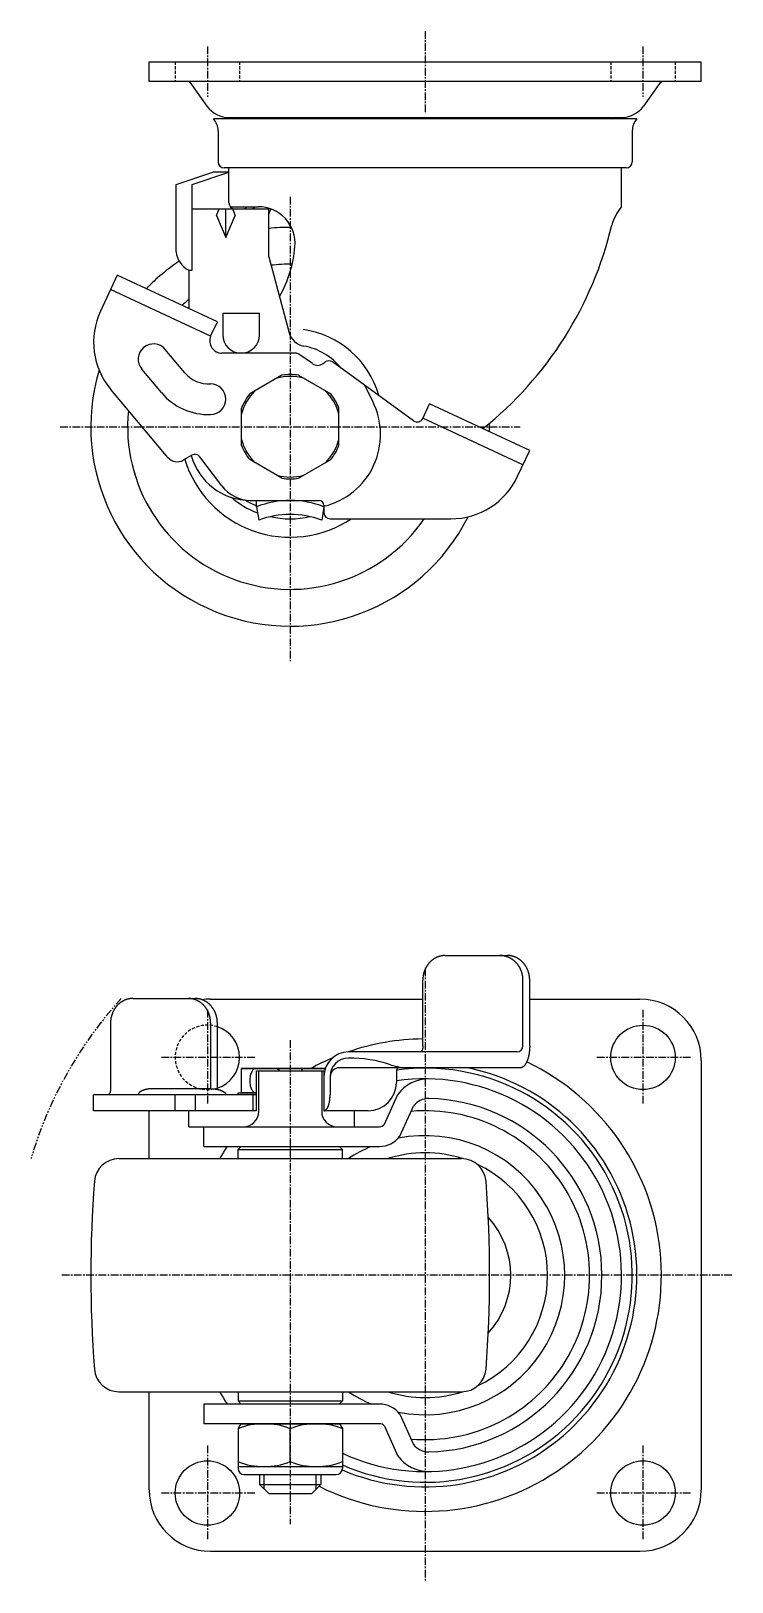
# Model space of a CAD drawing. Extents: x 0 to 287, y 0 to 254.
# Drawn here: x 172.6 to 286.9, y 1 to 253.8 of the extents above; entities that cross this region are included whole.
import ezdxf

# ---------------------------------------------------------------- set-up
doc = ezdxf.new("R2010")
doc.units = 0
for name, pattern in [('CENTER', [2, 1.25, -0.25, 0.25, -0.25]), ('DASHED', [0.75, 0.5, -0.25]), ('PHANTOM', [2.5, 1.25, -0.25, 0.25, -0.25, 0.25, -0.25])]:
    doc.linetypes.add(name, pattern=pattern)
doc.layers.get('0').update_dxf_attribs({"linetype": 'CONTINUOUS'})
doc.layers.add('CENTER', color=1, linetype='CENTER')

msp = doc.modelspace()

# ---------------------------------------------------------------- linework, layer by layer
at = {"color": 7, "linetype": 'CONTINUOUS'}
for p, q in [((191.89, 248.78), (281.89, 248.78)), ((191.89, 245.58), (191.89, 248.78)), ((281.89, 245.58), (281.89, 248.78)), ((281.89, 245.58), (191.89, 245.58)), ((198.51, 245.42), (201.32, 241.54)), ((275.27, 245.42), (272.47, 241.54)), ((271.39, 239.48), (202.39, 239.48)), ((204.75, 239.68), (268.82, 239.68)), ((206.81, 239.68), (206.55, 239.48)), ((266.98, 239.68), (267.24, 239.48)), ((203.14, 237.5), (203.14, 232.48)), ((270.64, 237.5), (270.64, 232.48)), ((196.29, 228.79), (202.29, 230.79)), ((198.89, 228.79), (204.89, 230.79)), ((204.89, 230.79), (202.29, 230.79)), ((269.64, 231.48), (204.14, 231.48)), ((204.89, 226.09), (204.89, 231.44)), ((204.89, 225.79), (204.89, 231.44)), ((268.89, 225.14), (268.89, 231.48)), ((196.29, 217.79), (196.29, 228.79)), ((198.89, 214.79), (198.89, 228.79)), ((205.14, 225.14), (209.68, 225.14)), ((198.89, 224.79), (211.39, 224.79)), ((202.88, 223.74), (203.33, 224.79)), ((202.88, 223.74), (204.39, 220.14)), ((204.39, 220.14), (204.39, 224.79)), ((204.39, 220.14), (205.9, 223.74)), ((205.46, 224.79), (205.9, 223.74)), ((211.39, 216.98), (211.39, 224.79)), ((211.39, 216.98), (214.71, 204.61)), ((186.7, 214.01), (183.97, 208.14)), ((203.02, 206.4), (186.7, 214.01)), ((198.39, 214.79), (198.39, 208.56)), ((198.39, 214.79), (198.89, 214.79)), ((201.92, 204.05), (185.61, 211.65)), ((203.89, 207.78), (209.89, 207.78)), ((203.89, 207.78), (203.89, 204.28)), ((209.89, 204.28), (209.89, 207.78)), ((201.92, 204.05), (203.02, 206.4)), ((197.73, 198.07), (194.52, 201.89)), ((215.75, 201.28), (203.77, 201.28)), ((218.51, 199.57), (216.32, 201.1)), ((220.27, 199.6), (220.6, 199.84)), ((234.99, 190.25), (221.79, 199.85)), ((193.9, 194.85), (190.69, 198.67)), ((213.55, 197.67), (208.3, 194.64)), ((216.24, 197.67), (221.49, 194.64)), ((194.94, 184.29), (185.65, 195.35)), ((227, 196.06), (228.34, 193.39)), ((206.95, 186.25), (206.95, 192.32)), ((222.83, 186.25), (222.83, 192.32)), ((236.49, 190.63), (237.61, 193.03)), ((253.92, 185.43), (237.61, 193.03)), ((252.82, 183.07), (236.51, 190.68)), ((198.88, 184.65), (197.47, 183.84)), ((251.96, 181.21), (253.92, 185.43)), ((203.73, 179.67), (200.17, 184.39)), ((213.55, 180.89), (208.3, 183.92)), ((216.24, 180.89), (221.49, 183.92)), ((208.39, 177.28), (219.59, 177.28)), ((209.39, 176.24), (209.39, 177.28)), ((209.39, 176.24), (209.76, 174.08)), ((220.39, 176.24), (220.02, 174.08)), ((220.39, 176.48), (220.39, 175.28)), ((221.39, 174.28), (241.08, 174.28)), ((240.13, 103.1), (250.3, 103.1)), ((236.51, 88.4), (236.51, 99.1)), ((252.82, 88.4), (252.82, 99.1)), ((252.82, 88.4), (252.82, 99.1)), ((253.92, 88.4), (253.92, 99.1)), ((189.23, 96.1), (199.39, 96.1)), ((201.89, 96), (236.51, 96)), ((253.92, 96), (271.89, 96)), ((185.61, 92.1), (185.61, 81.4)), ((201.92, 92.1), (201.92, 81.4)), ((203.02, 81.29), (203.02, 92.1)), ((251.82, 87.4), (224.39, 87.4)), ((281.89, 86), (281.89, 16)), ((220.61, 84.7), (206.95, 84.7)), ((206.95, 84.7), (220.61, 84.7)), ((206.95, 80.7), (206.95, 84.7)), ((209.39, 77.8), (209.39, 84.3)), ((209.39, 84.3), (220.39, 84.3)), ((209.76, 77.7), (209.76, 84.3)), ((220.02, 84.3), (220.02, 77.7)), ((220.39, 84.3), (220.39, 77.8)), ((252.4, 84.8), (222.9, 84.8)), ((232.21, 84.4), (232.21, 82.4)), ((201.89, 81.4), (192.61, 81.4)), ((221.39, 83.4), (221.39, 80.4)), ((209.39, 80.4), (182.84, 80.4)), ((182.84, 77.8), (182.84, 80.4)), ((196.12, 77.8), (196.12, 80.4)), ((199.38, 80.4), (199.38, 77.8)), ((206.39, 80.7), (209.39, 80.7)), ((206.39, 80.4), (206.39, 80.7)), ((209.39, 80.7), (206.95, 80.7)), ((208.79, 80.4), (208.79, 77.8)), ((230.24, 75.59), (232.41, 80.47)), ((232.78, 73.65), (234.99, 78.57)), ((209.25, 77.8), (182.84, 77.8)), ((191.89, 70), (191.89, 77.8)), ((198.39, 75.2), (198.39, 77.8)), ((209.39, 77.8), (198.39, 77.8)), ((225.39, 77.8), (220.39, 77.8)), ((227.61, 77.8), (220.39, 77.8)), ((225.39, 75.2), (225.39, 77.8)), ((198.39, 75.2), (229.44, 75.2)), ((200.79, 72), (200.79, 75.2)), ((200.79, 72), (229.44, 72)), ((206.89, 72), (206.39, 71.5)), ((206.39, 71.5), (223.39, 71.5)), ((206.39, 70), (206.39, 71.5)), ((222.89, 72), (223.39, 71.5)), ((223.39, 70), (223.39, 71.5)), ((186.97, 70), (242.82, 70)), ((186.97, 32), (242.82, 32)), ((191.89, 16), (191.89, 32)), ((206.39, 32), (206.39, 30.5)), ((206.39, 30.5), (223.39, 30.5)), ((206.89, 30), (206.39, 30.5)), ((222.89, 30), (223.39, 30.5)), ((223.39, 32), (223.39, 30.5)), ((229.44, 30), (200.79, 30)), ((200.79, 30), (200.79, 26.8)), ((232.78, 28.35), (234.99, 23.43)), ((229.44, 26.8), (200.79, 26.8)), ((206.86, 26.8), (206.39, 25.99)), ((206.39, 25.99), (206.39, 19.5)), ((206.86, 26.8), (222.92, 26.8)), ((214.89, 20.61), (214.89, 25.99)), ((222.92, 26.8), (223.39, 25.99)), ((223.39, 25.99), (223.39, 19.5)), ((230.24, 26.41), (232.41, 21.53)), ((206.39, 19.8), (223.39, 19.8)), ((207.39, 18.5), (222.39, 18.5)), ((209.89, 18.5), (209.89, 16.9)), ((219.89, 18.5), (219.89, 16.9)), ((209.89, 16.9), (219.89, 16.9)), ((209.89, 16.9), (211.39, 15.4)), ((211.39, 15.4), (218.39, 15.4)), ((219.89, 16.9), (218.39, 15.4)), ((201.89, 6), (271.89, 6))]:
    msp.add_line(p, q, dxfattribs=at)
at = {"color": 3, "linetype": 'DASHED'}
for p, q in [((196.14, 248.78), (196.14, 245.58)), ((206.64, 248.78), (206.64, 245.58)), ((267.14, 248.78), (267.14, 245.58)), ((277.64, 248.78), (277.64, 245.58))]:
    msp.add_line(p, q, dxfattribs=at)
at = {"color": 3, "linetype": 'CONTINUOUS'}
for p, q in [((210.64, 16.15), (210.64, 18.5)), ((219.14, 16.15), (219.14, 18.5))]:
    msp.add_line(p, q, dxfattribs=at)
at = {"color": 7, "linetype": 'CONTINUOUS'}
for points in [[(209.3, 84.7, 0.176531), (208.96, 84.58, 0.103862), (208.6, 84.11, 0.064221), (208.39, 83.51, 0.050387), (208.31, 82.7, 0.050387), (208.39, 81.89, 0.064221), (208.6, 81.29, 0.103862), (208.96, 80.82, 0.176531), (209.3, 80.7, 0.176531)], [(212.55, 84.7, -0.176531), (212.88, 84.58, -0.065996), (213.14, 84.3, -0.065996)], [(217.24, 84.7, 0.176531), (216.9, 84.58, 0.065996), (216.65, 84.3, 0.065996)], [(220.49, 84.7, -0.056601), (220.61, 84.69, -0.056601)]]:
    msp.add_lwpolyline(points, format="xyb", dxfattribs=at)
for points in [[(240.13, 103.1, 0), (240.09, 103.1, 0), (240.04, 103.1, 0), (240, 103.1, 0), (239.96, 103.09, 0), (239.91, 103.09, 0), (239.87, 103.09, 0), (239.82, 103.08, 0), (239.78, 103.08, 0), (239.74, 103.08, 0), (239.69, 103.07, 0), (239.65, 103.06, 0), (239.6, 103.06, 0), (239.56, 103.05, 0), (239.51, 103.04, 0), (239.47, 103.03, 0), (239.43, 103.02, 0), (239.38, 103.01, 0), (239.34, 103, 0), (239.3, 102.99, 0), (239.25, 102.98, 0), (239.21, 102.97, 0), (239.17, 102.95, 0), (239.12, 102.94, 0), (239.08, 102.93, 0), (239.04, 102.91, 0), (239, 102.9, 0), (238.96, 102.88, 0), (238.91, 102.87, 0), (238.87, 102.85, 0), (238.83, 102.83, 0), (238.79, 102.81, 0), (238.75, 102.8, 0), (238.71, 102.78, 0), (238.66, 102.76, 0), (238.62, 102.74, 0), (238.58, 102.72, 0), (238.54, 102.69, 0), (238.5, 102.67, 0), (238.47, 102.65, 0), (238.43, 102.63, 0), (238.39, 102.6, 0), (238.35, 102.58, 0), (238.31, 102.56, 0), (238.27, 102.53, 0), (238.23, 102.5, 0), (238.19, 102.48, 0), (238.16, 102.45, 0), (238.12, 102.43, 0), (238.08, 102.4, 0), (238.05, 102.37, 0), (238.01, 102.34, 0), (237.97, 102.31, 0), (237.94, 102.28, 0), (237.9, 102.25, 0), (237.87, 102.22, 0), (237.83, 102.19, 0), (237.8, 102.16, 0), (237.77, 102.13, 0), (237.73, 102.1, 0), (237.7, 102.06, 0), (237.67, 102.03, 0), (237.63, 102, 0), (237.6, 101.96, 0), (237.57, 101.93, 0), (237.54, 101.89, 0), (237.51, 101.86, 0), (237.48, 101.82, 0), (237.45, 101.79, 0), (237.42, 101.75, 0), (237.39, 101.71, 0), (237.36, 101.67, 0), (237.33, 101.64, 0), (237.3, 101.6, 0), (237.28, 101.56, 0), (237.25, 101.52, 0), (237.22, 101.48, 0), (237.2, 101.44, 0), (237.17, 101.4, 0), (237.15, 101.36, 0), (237.12, 101.32, 0), (237.09, 101.28, 0), (237.07, 101.24, 0), (237.05, 101.2, 0), (237.02, 101.16, 0), (237, 101.11, 0), (236.98, 101.07, 0), (236.96, 101.03, 0), (236.94, 100.99, 0), (236.92, 100.94, 0), (236.9, 100.9, 0), (236.88, 100.85, 0), (236.86, 100.81, 0), (236.84, 100.77, 0), (236.82, 100.72, 0), (236.8, 100.68, 0), (236.78, 100.63, 0), (236.77, 100.58, 0), (236.75, 100.54, 0), (236.74, 100.49, 0), (236.72, 100.45, 0), (236.71, 100.4, 0), (236.69, 100.36, 0), (236.68, 100.31, 0), (236.66, 100.26, 0), (236.65, 100.21, 0), (236.64, 100.17, 0), (236.63, 100.12, 0), (236.62, 100.07, 0), (236.61, 100.02, 0), (236.6, 99.98, 0), (236.59, 99.93, 0), (236.58, 99.88, 0), (236.57, 99.83, 0), (236.56, 99.78, 0), (236.56, 99.74, 0), (236.55, 99.69, 0), (236.54, 99.64, 0), (236.54, 99.59, 0), (236.53, 99.54, 0), (236.53, 99.49, 0), (236.52, 99.44, 0), (236.52, 99.39, 0), (236.52, 99.35, 0), (236.51, 99.3, 0), (236.51, 99.25, 0), (236.51, 99.2, 0), (236.51, 99.15, 0), (236.51, 99.1, 0)], [(252.82, 99.1, 0), (252.82, 99.15, 0), (252.82, 99.2, 0), (252.82, 99.25, 0), (252.82, 99.3, 0), (252.81, 99.35, 0), (252.81, 99.39, 0), (252.81, 99.44, 0), (252.8, 99.49, 0), (252.8, 99.54, 0), (252.79, 99.59, 0), (252.79, 99.64, 0), (252.78, 99.69, 0), (252.78, 99.74, 0), (252.77, 99.78, 0), (252.76, 99.83, 0), (252.75, 99.88, 0), (252.74, 99.93, 0), (252.73, 99.98, 0), (252.72, 100.02, 0), (252.71, 100.07, 0), (252.7, 100.12, 0), (252.69, 100.17, 0), (252.67, 100.21, 0), (252.66, 100.26, 0), (252.65, 100.31, 0), (252.63, 100.36, 0), (252.62, 100.4, 0), (252.6, 100.45, 0), (252.59, 100.49, 0), (252.57, 100.54, 0), (252.55, 100.58, 0), (252.54, 100.63, 0), (252.52, 100.68, 0), (252.5, 100.72, 0), (252.48, 100.77, 0), (252.46, 100.81, 0), (252.44, 100.85, 0), (252.42, 100.9, 0), (252.4, 100.94, 0), (252.38, 100.99, 0), (252.36, 101.03, 0), (252.33, 101.07, 0), (252.31, 101.11, 0), (252.29, 101.16, 0), (252.26, 101.2, 0), (252.24, 101.24, 0), (252.21, 101.28, 0), (252.19, 101.32, 0), (252.16, 101.36, 0), (252.14, 101.4, 0), (252.11, 101.44, 0), (252.08, 101.48, 0), (252.05, 101.52, 0), (252.03, 101.56, 0), (252, 101.6, 0), (251.97, 101.64, 0), (251.94, 101.67, 0), (251.91, 101.71, 0), (251.88, 101.75, 0), (251.85, 101.79, 0), (251.82, 101.82, 0), (251.78, 101.86, 0), (251.75, 101.89, 0), (251.72, 101.93, 0), (251.69, 101.96, 0), (251.65, 102, 0), (251.62, 102.03, 0), (251.59, 102.06, 0), (251.55, 102.1, 0), (251.52, 102.13, 0), (251.48, 102.16, 0), (251.45, 102.19, 0), (251.41, 102.22, 0), (251.37, 102.25, 0), (251.34, 102.28, 0), (251.3, 102.31, 0), (251.26, 102.34, 0), (251.23, 102.37, 0), (251.19, 102.4, 0), (251.15, 102.43, 0), (251.11, 102.45, 0), (251.07, 102.48, 0), (251.03, 102.5, 0), (250.99, 102.53, 0), (250.95, 102.56, 0), (250.91, 102.58, 0), (250.87, 102.6, 0), (250.83, 102.63, 0), (250.79, 102.65, 0), (250.75, 102.67, 0), (250.71, 102.69, 0), (250.67, 102.72, 0), (250.63, 102.74, 0), (250.58, 102.76, 0), (250.54, 102.78, 0), (250.5, 102.8, 0), (250.46, 102.81, 0), (250.41, 102.83, 0), (250.37, 102.85, 0), (250.33, 102.87, 0), (250.28, 102.88, 0), (250.24, 102.9, 0), (250.19, 102.91, 0), (250.15, 102.93, 0), (250.11, 102.94, 0), (250.06, 102.95, 0), (250.02, 102.97, 0), (249.97, 102.98, 0), (249.93, 102.99, 0), (249.88, 103, 0), (249.84, 103.01, 0), (249.79, 103.02, 0), (249.75, 103.03, 0), (249.7, 103.04, 0), (249.66, 103.05, 0), (249.61, 103.06, 0), (249.56, 103.06, 0), (249.52, 103.07, 0), (249.47, 103.08, 0), (249.43, 103.08, 0), (249.38, 103.08, 0), (249.33, 103.09, 0), (249.29, 103.09, 0), (249.24, 103.09, 0), (249.2, 103.1, 0), (249.15, 103.1, 0), (249.1, 103.1, 0), (249.06, 103.1, 0)], [(253.92, 99.1, 0), (253.92, 99.15, 0), (253.92, 99.2, 0), (253.92, 99.25, 0), (253.92, 99.3, 0), (253.91, 99.35, 0), (253.91, 99.39, 0), (253.91, 99.44, 0), (253.9, 99.49, 0), (253.9, 99.54, 0), (253.89, 99.59, 0), (253.89, 99.64, 0), (253.88, 99.69, 0), (253.87, 99.74, 0), (253.87, 99.78, 0), (253.86, 99.83, 0), (253.85, 99.88, 0), (253.84, 99.93, 0), (253.83, 99.98, 0), (253.82, 100.02, 0), (253.81, 100.07, 0), (253.8, 100.12, 0), (253.79, 100.17, 0), (253.78, 100.21, 0), (253.76, 100.26, 0), (253.75, 100.31, 0), (253.74, 100.36, 0), (253.72, 100.4, 0), (253.71, 100.45, 0), (253.69, 100.49, 0), (253.68, 100.54, 0), (253.66, 100.58, 0), (253.65, 100.63, 0), (253.63, 100.68, 0), (253.61, 100.72, 0), (253.59, 100.77, 0), (253.57, 100.81, 0), (253.55, 100.85, 0), (253.53, 100.9, 0), (253.51, 100.94, 0), (253.49, 100.99, 0), (253.47, 101.03, 0), (253.45, 101.07, 0), (253.43, 101.11, 0), (253.41, 101.16, 0), (253.38, 101.2, 0), (253.36, 101.24, 0), (253.33, 101.28, 0), (253.31, 101.32, 0), (253.28, 101.36, 0), (253.26, 101.4, 0), (253.23, 101.44, 0), (253.21, 101.48, 0), (253.18, 101.52, 0), (253.15, 101.56, 0), (253.13, 101.6, 0), (253.1, 101.64, 0), (253.07, 101.67, 0), (253.04, 101.71, 0), (253.01, 101.75, 0), (252.98, 101.79, 0), (252.95, 101.82, 0), (252.92, 101.86, 0), (252.89, 101.89, 0), (252.86, 101.93, 0), (252.83, 101.96, 0), (252.8, 102, 0), (252.76, 102.03, 0), (252.73, 102.06, 0), (252.7, 102.1, 0), (252.66, 102.13, 0), (252.63, 102.16, 0), (252.6, 102.19, 0), (252.56, 102.22, 0), (252.53, 102.25, 0), (252.49, 102.28, 0), (252.46, 102.31, 0), (252.42, 102.34, 0), (252.38, 102.37, 0), (252.35, 102.4, 0), (252.31, 102.43, 0), (252.27, 102.45, 0), (252.24, 102.48, 0), (252.2, 102.5, 0), (252.16, 102.53, 0), (252.12, 102.56, 0), (252.08, 102.58, 0), (252.04, 102.6, 0), (252, 102.63, 0), (251.97, 102.65, 0), (251.93, 102.67, 0), (251.89, 102.69, 0), (251.85, 102.72, 0), (251.81, 102.74, 0), (251.76, 102.76, 0), (251.72, 102.78, 0), (251.68, 102.8, 0), (251.64, 102.81, 0), (251.6, 102.83, 0), (251.56, 102.85, 0), (251.52, 102.87, 0), (251.47, 102.88, 0), (251.43, 102.9, 0), (251.39, 102.91, 0), (251.35, 102.93, 0), (251.31, 102.94, 0), (251.26, 102.95, 0), (251.22, 102.97, 0), (251.18, 102.98, 0), (251.13, 102.99, 0), (251.09, 103, 0), (251.05, 103.01, 0), (251, 103.02, 0), (250.96, 103.03, 0), (250.92, 103.04, 0), (250.87, 103.05, 0), (250.83, 103.06, 0), (250.78, 103.06, 0), (250.74, 103.07, 0), (250.7, 103.08, 0), (250.65, 103.08, 0), (250.61, 103.08, 0), (250.56, 103.09, 0), (250.52, 103.09, 0), (250.47, 103.09, 0), (250.43, 103.1, 0), (250.38, 103.1, 0), (250.34, 103.1, 0), (250.3, 103.1, 0)], [(189.23, 96.1, 0), (189.19, 96.1, 0), (189.14, 96.1, 0), (189.1, 96.1, 0), (189.05, 96.1, 0), (189.01, 96.09, 0), (188.96, 96.09, 0), (188.92, 96.09, 0), (188.87, 96.08, 0), (188.83, 96.08, 0), (188.79, 96.07, 0), (188.74, 96.06, 0), (188.7, 96.06, 0), (188.65, 96.05, 0), (188.61, 96.04, 0), (188.57, 96.03, 0), (188.52, 96.02, 0), (188.48, 96.01, 0), (188.44, 96, 0), (188.39, 95.99, 0), (188.35, 95.98, 0), (188.31, 95.97, 0), (188.26, 95.96, 0), (188.22, 95.94, 0), (188.18, 95.93, 0), (188.14, 95.91, 0), (188.09, 95.9, 0), (188.05, 95.88, 0), (188.01, 95.87, 0), (187.97, 95.85, 0), (187.93, 95.83, 0), (187.88, 95.81, 0), (187.84, 95.8, 0), (187.8, 95.78, 0), (187.76, 95.76, 0), (187.72, 95.74, 0), (187.68, 95.72, 0), (187.64, 95.69, 0), (187.6, 95.67, 0), (187.56, 95.65, 0), (187.52, 95.63, 0), (187.48, 95.6, 0), (187.44, 95.58, 0), (187.41, 95.56, 0), (187.37, 95.53, 0), (187.33, 95.51, 0), (187.29, 95.48, 0), (187.25, 95.45, 0), (187.22, 95.43, 0), (187.18, 95.4, 0), (187.14, 95.37, 0), (187.11, 95.34, 0), (187.07, 95.31, 0), (187.04, 95.28, 0), (187, 95.25, 0), (186.97, 95.22, 0), (186.93, 95.19, 0), (186.9, 95.16, 0), (186.86, 95.13, 0), (186.83, 95.1, 0), (186.8, 95.06, 0), (186.76, 95.03, 0), (186.73, 95, 0), (186.7, 94.96, 0), (186.67, 94.93, 0), (186.64, 94.89, 0), (186.6, 94.86, 0), (186.57, 94.82, 0), (186.54, 94.79, 0), (186.51, 94.75, 0), (186.49, 94.71, 0), (186.46, 94.68, 0), (186.43, 94.64, 0), (186.4, 94.6, 0), (186.37, 94.56, 0), (186.35, 94.52, 0), (186.32, 94.48, 0), (186.29, 94.44, 0), (186.27, 94.4, 0), (186.24, 94.36, 0), (186.22, 94.32, 0), (186.19, 94.28, 0), (186.17, 94.24, 0), (186.14, 94.2, 0), (186.12, 94.16, 0), (186.1, 94.11, 0), (186.08, 94.07, 0), (186.06, 94.03, 0), (186.03, 93.99, 0), (186.01, 93.94, 0), (185.99, 93.9, 0), (185.97, 93.85, 0), (185.95, 93.81, 0), (185.94, 93.77, 0), (185.92, 93.72, 0), (185.9, 93.68, 0), (185.88, 93.63, 0), (185.87, 93.59, 0), (185.85, 93.54, 0), (185.83, 93.49, 0), (185.82, 93.45, 0), (185.8, 93.4, 0), (185.79, 93.35, 0), (185.78, 93.31, 0), (185.76, 93.26, 0), (185.75, 93.21, 0), (185.74, 93.17, 0), (185.72, 93.12, 0), (185.71, 93.07, 0), (185.7, 93.02, 0), (185.69, 92.98, 0), (185.68, 92.93, 0), (185.68, 92.88, 0), (185.67, 92.83, 0), (185.66, 92.78, 0), (185.65, 92.74, 0), (185.65, 92.69, 0), (185.64, 92.64, 0), (185.63, 92.59, 0), (185.63, 92.54, 0), (185.62, 92.49, 0), (185.62, 92.44, 0), (185.62, 92.39, 0), (185.61, 92.35, 0), (185.61, 92.3, 0), (185.61, 92.25, 0), (185.61, 92.2, 0), (185.61, 92.15, 0), (185.6, 92.1, 0)], [(201.92, 92.1, 0), (201.92, 92.15, 0), (201.92, 92.2, 0), (201.92, 92.25, 0), (201.91, 92.3, 0), (201.91, 92.35, 0), (201.91, 92.39, 0), (201.91, 92.44, 0), (201.9, 92.49, 0), (201.9, 92.54, 0), (201.89, 92.59, 0), (201.89, 92.64, 0), (201.88, 92.69, 0), (201.87, 92.74, 0), (201.87, 92.78, 0), (201.86, 92.83, 0), (201.85, 92.88, 0), (201.84, 92.93, 0), (201.83, 92.98, 0), (201.82, 93.02, 0), (201.81, 93.07, 0), (201.8, 93.12, 0), (201.79, 93.17, 0), (201.77, 93.21, 0), (201.76, 93.26, 0), (201.75, 93.31, 0), (201.74, 93.35, 0), (201.72, 93.4, 0), (201.71, 93.45, 0), (201.69, 93.49, 0), (201.68, 93.54, 0), (201.66, 93.59, 0), (201.64, 93.63, 0), (201.63, 93.68, 0), (201.61, 93.72, 0), (201.59, 93.77, 0), (201.57, 93.81, 0), (201.55, 93.85, 0), (201.53, 93.9, 0), (201.51, 93.94, 0), (201.49, 93.99, 0), (201.47, 94.03, 0), (201.45, 94.07, 0), (201.43, 94.11, 0), (201.4, 94.16, 0), (201.38, 94.2, 0), (201.36, 94.24, 0), (201.33, 94.28, 0), (201.31, 94.32, 0), (201.28, 94.36, 0), (201.26, 94.4, 0), (201.23, 94.44, 0), (201.21, 94.48, 0), (201.18, 94.52, 0), (201.15, 94.56, 0), (201.12, 94.6, 0), (201.1, 94.64, 0), (201.07, 94.68, 0), (201.04, 94.71, 0), (201.01, 94.75, 0), (200.98, 94.79, 0), (200.95, 94.82, 0), (200.92, 94.86, 0), (200.89, 94.89, 0), (200.86, 94.93, 0), (200.82, 94.96, 0), (200.79, 95, 0), (200.76, 95.03, 0), (200.73, 95.06, 0), (200.69, 95.1, 0), (200.66, 95.13, 0), (200.63, 95.16, 0), (200.59, 95.19, 0), (200.56, 95.22, 0), (200.52, 95.25, 0), (200.49, 95.28, 0), (200.45, 95.31, 0), (200.42, 95.34, 0), (200.38, 95.37, 0), (200.34, 95.4, 0), (200.31, 95.43, 0), (200.27, 95.45, 0), (200.23, 95.48, 0), (200.19, 95.51, 0), (200.16, 95.53, 0), (200.12, 95.56, 0), (200.08, 95.58, 0), (200.04, 95.6, 0), (200, 95.63, 0), (199.96, 95.65, 0), (199.92, 95.67, 0), (199.88, 95.69, 0), (199.84, 95.72, 0), (199.8, 95.74, 0), (199.76, 95.76, 0), (199.72, 95.78, 0), (199.68, 95.8, 0), (199.64, 95.81, 0), (199.6, 95.83, 0), (199.56, 95.85, 0), (199.51, 95.87, 0), (199.47, 95.88, 0), (199.43, 95.9, 0), (199.39, 95.91, 0), (199.35, 95.93, 0), (199.3, 95.94, 0), (199.26, 95.96, 0), (199.22, 95.97, 0), (199.18, 95.98, 0), (199.13, 95.99, 0), (199.09, 96, 0), (199.04, 96.01, 0), (199, 96.02, 0), (198.96, 96.03, 0), (198.91, 96.04, 0), (198.87, 96.05, 0), (198.83, 96.06, 0), (198.78, 96.06, 0), (198.74, 96.07, 0), (198.69, 96.08, 0), (198.65, 96.08, 0), (198.6, 96.09, 0), (198.56, 96.09, 0), (198.52, 96.09, 0), (198.47, 96.1, 0), (198.43, 96.1, 0), (198.38, 96.1, 0), (198.34, 96.1, 0), (198.29, 96.1, 0)], [(203.02, 92.1, 0), (203.02, 92.15, 0), (203.02, 92.2, 0), (203.01, 92.25, 0), (203.01, 92.3, 0), (203.01, 92.35, 0), (203.01, 92.39, 0), (203, 92.44, 0), (203, 92.49, 0), (203, 92.54, 0), (202.99, 92.59, 0), (202.99, 92.64, 0), (202.98, 92.69, 0), (202.97, 92.74, 0), (202.96, 92.78, 0), (202.96, 92.83, 0), (202.95, 92.88, 0), (202.94, 92.93, 0), (202.93, 92.98, 0), (202.92, 93.02, 0), (202.91, 93.07, 0), (202.9, 93.12, 0), (202.89, 93.17, 0), (202.87, 93.21, 0), (202.86, 93.26, 0), (202.85, 93.31, 0), (202.84, 93.35, 0), (202.82, 93.4, 0), (202.81, 93.45, 0), (202.79, 93.49, 0), (202.78, 93.54, 0), (202.76, 93.59, 0), (202.74, 93.63, 0), (202.72, 93.68, 0), (202.71, 93.72, 0), (202.69, 93.77, 0), (202.67, 93.81, 0), (202.65, 93.85, 0), (202.63, 93.9, 0), (202.61, 93.94, 0), (202.59, 93.99, 0), (202.57, 94.03, 0), (202.55, 94.07, 0), (202.53, 94.11, 0), (202.5, 94.16, 0), (202.48, 94.2, 0), (202.46, 94.24, 0), (202.43, 94.28, 0), (202.41, 94.32, 0), (202.38, 94.36, 0), (202.36, 94.4, 0), (202.33, 94.44, 0), (202.3, 94.48, 0), (202.28, 94.52, 0), (202.25, 94.56, 0), (202.22, 94.6, 0), (202.19, 94.64, 0), (202.17, 94.68, 0), (202.14, 94.71, 0), (202.11, 94.75, 0), (202.08, 94.79, 0), (202.05, 94.82, 0), (202.02, 94.86, 0), (201.99, 94.89, 0), (201.96, 94.93, 0), (201.92, 94.96, 0), (201.89, 95, 0), (201.86, 95.03, 0), (201.83, 95.06, 0), (201.79, 95.1, 0), (201.76, 95.13, 0), (201.73, 95.16, 0), (201.69, 95.19, 0), (201.66, 95.22, 0), (201.62, 95.25, 0), (201.59, 95.28, 0), (201.55, 95.31, 0), (201.52, 95.34, 0), (201.48, 95.37, 0), (201.44, 95.4, 0), (201.41, 95.43, 0), (201.37, 95.45, 0), (201.33, 95.48, 0), (201.29, 95.51, 0), (201.26, 95.53, 0), (201.22, 95.56, 0), (201.18, 95.58, 0), (201.14, 95.6, 0), (201.1, 95.63, 0), (201.06, 95.65, 0), (201.02, 95.67, 0), (200.98, 95.69, 0), (200.94, 95.72, 0), (200.9, 95.74, 0), (200.86, 95.76, 0), (200.82, 95.78, 0), (200.78, 95.8, 0), (200.74, 95.81, 0), (200.7, 95.83, 0), (200.66, 95.85, 0), (200.61, 95.87, 0), (200.57, 95.88, 0), (200.53, 95.9, 0), (200.49, 95.91, 0), (200.44, 95.93, 0), (200.4, 95.94, 0), (200.36, 95.96, 0), (200.32, 95.97, 0), (200.27, 95.98, 0), (200.23, 95.99, 0), (200.19, 96, 0), (200.14, 96.01, 0), (200.1, 96.02, 0), (200.06, 96.03, 0), (200.01, 96.04, 0), (199.97, 96.05, 0), (199.92, 96.06, 0), (199.88, 96.06, 0), (199.84, 96.07, 0), (199.79, 96.08, 0), (199.75, 96.08, 0), (199.7, 96.09, 0), (199.66, 96.09, 0), (199.62, 96.09, 0), (199.57, 96.1, 0), (199.53, 96.1, 0), (199.48, 96.1, 0), (199.44, 96.1, 0), (199.39, 96.1, 0)], [(236.51, 88.4, 0), (236.51, 88.39, 0), (236.51, 88.38, 0), (236.51, 88.36, 0), (236.51, 88.35, 0), (236.51, 88.34, 0), (236.51, 88.33, 0), (236.51, 88.31, 0), (236.51, 88.3, 0), (236.51, 88.29, 0), (236.51, 88.28, 0), (236.5, 88.27, 0), (236.5, 88.25, 0), (236.5, 88.24, 0), (236.5, 88.23, 0), (236.5, 88.22, 0), (236.5, 88.2, 0), (236.5, 88.19, 0), (236.5, 88.18, 0), (236.5, 88.17, 0), (236.5, 88.16, 0), (236.49, 88.15, 0), (236.49, 88.13, 0), (236.49, 88.12, 0), (236.49, 88.11, 0), (236.49, 88.1, 0), (236.49, 88.09, 0), (236.49, 88.07, 0), (236.48, 88.06, 0), (236.48, 88.05, 0), (236.48, 88.04, 0), (236.48, 88.03, 0), (236.48, 88.02, 0), (236.47, 88.01, 0), (236.47, 87.99, 0), (236.47, 87.98, 0), (236.47, 87.97, 0), (236.47, 87.96, 0), (236.46, 87.95, 0), (236.46, 87.94, 0), (236.46, 87.93, 0), (236.46, 87.92, 0), (236.45, 87.91, 0), (236.45, 87.9, 0), (236.45, 87.89, 0), (236.45, 87.88, 0), (236.44, 87.86, 0), (236.44, 87.85, 0), (236.44, 87.84, 0), (236.43, 87.83, 0), (236.43, 87.82, 0), (236.43, 87.81, 0), (236.43, 87.8, 0), (236.42, 87.79, 0), (236.42, 87.78, 0), (236.42, 87.78, 0), (236.41, 87.77, 0), (236.41, 87.76, 0), (236.41, 87.75, 0), (236.4, 87.74, 0), (236.4, 87.73, 0), (236.4, 87.72, 0), (236.39, 87.71, 0), (236.39, 87.7, 0), (236.38, 87.69, 0), (236.38, 87.68, 0), (236.38, 87.68, 0), (236.37, 87.67, 0), (236.37, 87.66, 0), (236.37, 87.65, 0), (236.36, 87.64, 0), (236.36, 87.63, 0), (236.35, 87.63, 0), (236.35, 87.62, 0), (236.35, 87.61, 0), (236.34, 87.6, 0), (236.34, 87.6, 0), (236.33, 87.59, 0), (236.33, 87.58, 0), (236.32, 87.58, 0), (236.32, 87.57, 0), (236.32, 87.56, 0), (236.31, 87.56, 0), (236.31, 87.55, 0), (236.3, 87.54, 0), (236.3, 87.54, 0), (236.29, 87.53, 0), (236.29, 87.52, 0), (236.28, 87.52, 0), (236.28, 87.51, 0), (236.28, 87.51, 0), (236.27, 87.5, 0), (236.27, 87.5, 0), (236.26, 87.49, 0), (236.26, 87.49, 0), (236.25, 87.48, 0), (236.25, 87.48, 0), (236.24, 87.47, 0), (236.24, 87.47, 0), (236.23, 87.46, 0), (236.23, 87.46, 0), (236.22, 87.45, 0), (236.22, 87.45, 0), (236.21, 87.45, 0), (236.21, 87.44, 0), (236.2, 87.44, 0), (236.2, 87.44, 0), (236.19, 87.43, 0), (236.19, 87.43, 0), (236.18, 87.43, 0), (236.18, 87.42, 0), (236.17, 87.42, 0), (236.17, 87.42, 0), (236.16, 87.42, 0), (236.16, 87.41, 0), (236.15, 87.41, 0), (236.15, 87.41, 0), (236.14, 87.41, 0), (236.14, 87.41, 0), (236.13, 87.41, 0), (236.13, 87.4, 0), (236.12, 87.4, 0), (236.12, 87.4, 0), (236.11, 87.4, 0), (236.11, 87.4, 0), (236.1, 87.4, 0), (236.1, 87.4, 0), (236.09, 87.4, 0), (236.09, 87.4, 0)], [(253.92, 88.4, 0), (253.92, 88.36, 0), (253.92, 88.31, 0), (253.92, 88.27, 0), (253.92, 88.22, 0), (253.92, 88.18, 0), (253.92, 88.14, 0), (253.92, 88.09, 0), (253.91, 88.05, 0), (253.91, 88, 0), (253.91, 87.96, 0), (253.91, 87.92, 0), (253.91, 87.87, 0), (253.9, 87.83, 0), (253.9, 87.78, 0), (253.9, 87.74, 0), (253.89, 87.7, 0), (253.89, 87.65, 0), (253.88, 87.61, 0), (253.88, 87.57, 0), (253.88, 87.53, 0), (253.87, 87.48, 0), (253.87, 87.44, 0), (253.86, 87.4, 0), (253.86, 87.36, 0), (253.85, 87.31, 0), (253.84, 87.27, 0), (253.84, 87.23, 0), (253.83, 87.19, 0), (253.83, 87.15, 0), (253.82, 87.1, 0), (253.81, 87.06, 0), (253.81, 87.02, 0), (253.8, 86.98, 0), (253.79, 86.94, 0), (253.78, 86.9, 0), (253.77, 86.86, 0), (253.77, 86.82, 0), (253.76, 86.78, 0), (253.75, 86.74, 0), (253.74, 86.7, 0), (253.73, 86.66, 0), (253.72, 86.63, 0), (253.71, 86.59, 0), (253.71, 86.55, 0), (253.69, 86.51, 0), (253.69, 86.47, 0), (253.68, 86.44, 0), (253.66, 86.4, 0), (253.65, 86.36, 0), (253.64, 86.33, 0), (253.63, 86.29, 0), (253.62, 86.26, 0), (253.61, 86.22, 0), (253.6, 86.19, 0), (253.59, 86.15, 0), (253.58, 86.12, 0), (253.56, 86.08, 0), (253.55, 86.05, 0), (253.54, 86.02, 0), (253.53, 85.98, 0), (253.51, 85.95, 0), (253.5, 85.92, 0), (253.49, 85.89, 0), (253.48, 85.85, 0), (253.46, 85.82, 0), (253.45, 85.79, 0), (253.43, 85.76, 0), (253.42, 85.73, 0), (253.41, 85.7, 0), (253.39, 85.67, 0), (253.38, 85.65, 0), (253.37, 85.62, 0), (253.35, 85.59, 0), (253.34, 85.56, 0), (253.32, 85.53, 0), (253.31, 85.51, 0), (253.29, 85.48, 0), (253.28, 85.46, 0), (253.26, 85.43, 0), (253.25, 85.41, 0), (253.23, 85.38, 0), (253.21, 85.36, 0), (253.2, 85.34, 0), (253.18, 85.31, 0), (253.17, 85.29, 0), (253.15, 85.27, 0), (253.13, 85.25, 0), (253.12, 85.23, 0), (253.1, 85.2, 0), (253.08, 85.18, 0), (253.07, 85.16, 0), (253.05, 85.15, 0), (253.03, 85.13, 0), (253.02, 85.11, 0), (253, 85.09, 0), (252.98, 85.07, 0), (252.97, 85.06, 0), (252.95, 85.04, 0), (252.93, 85.03, 0), (252.91, 85.01, 0), (252.9, 85, 0), (252.88, 84.98, 0), (252.86, 84.97, 0), (252.84, 84.95, 0), (252.82, 84.94, 0), (252.81, 84.93, 0), (252.79, 84.92, 0), (252.77, 84.91, 0), (252.75, 84.9, 0), (252.73, 84.89, 0), (252.72, 84.88, 0), (252.7, 84.87, 0), (252.68, 84.86, 0), (252.66, 84.85, 0), (252.64, 84.85, 0), (252.62, 84.84, 0), (252.6, 84.83, 0), (252.59, 84.83, 0), (252.57, 84.82, 0), (252.55, 84.82, 0), (252.53, 84.81, 0), (252.51, 84.81, 0), (252.49, 84.81, 0), (252.47, 84.8, 0), (252.46, 84.8, 0), (252.44, 84.8, 0), (252.42, 84.8, 0), (252.4, 84.8, 0)], [(185.6, 81.4, 0), (185.6, 81.39, 0), (185.6, 81.38, 0), (185.6, 81.36, 0), (185.6, 81.35, 0), (185.6, 81.34, 0), (185.6, 81.33, 0), (185.6, 81.31, 0), (185.6, 81.3, 0), (185.6, 81.29, 0), (185.6, 81.28, 0), (185.6, 81.27, 0), (185.6, 81.25, 0), (185.6, 81.24, 0), (185.6, 81.23, 0), (185.6, 81.22, 0), (185.6, 81.2, 0), (185.6, 81.19, 0), (185.59, 81.18, 0), (185.59, 81.17, 0), (185.59, 81.16, 0), (185.59, 81.15, 0), (185.59, 81.13, 0), (185.59, 81.12, 0), (185.59, 81.11, 0), (185.59, 81.1, 0), (185.58, 81.09, 0), (185.58, 81.07, 0), (185.58, 81.06, 0), (185.58, 81.05, 0), (185.58, 81.04, 0), (185.57, 81.03, 0), (185.57, 81.02, 0), (185.57, 81.01, 0), (185.57, 80.99, 0), (185.57, 80.98, 0), (185.56, 80.97, 0), (185.56, 80.96, 0), (185.56, 80.95, 0), (185.56, 80.94, 0), (185.56, 80.93, 0), (185.55, 80.92, 0), (185.55, 80.91, 0), (185.55, 80.9, 0), (185.54, 80.89, 0), (185.54, 80.88, 0), (185.54, 80.86, 0), (185.54, 80.85, 0), (185.53, 80.84, 0), (185.53, 80.83, 0), (185.53, 80.82, 0), (185.53, 80.81, 0), (185.52, 80.8, 0), (185.52, 80.79, 0), (185.52, 80.78, 0), (185.51, 80.78, 0), (185.51, 80.77, 0), (185.51, 80.76, 0), (185.5, 80.75, 0), (185.5, 80.74, 0), (185.5, 80.73, 0), (185.49, 80.72, 0), (185.49, 80.71, 0), (185.49, 80.7, 0), (185.48, 80.69, 0), (185.48, 80.68, 0), (185.47, 80.68, 0), (185.47, 80.67, 0), (185.47, 80.66, 0), (185.46, 80.65, 0), (185.46, 80.64, 0), (185.46, 80.63, 0), (185.45, 80.63, 0), (185.45, 80.62, 0), (185.44, 80.61, 0), (185.44, 80.6, 0), (185.44, 80.6, 0), (185.43, 80.59, 0), (185.43, 80.58, 0), (185.42, 80.58, 0), (185.42, 80.57, 0), (185.41, 80.56, 0), (185.41, 80.56, 0), (185.4, 80.55, 0), (185.4, 80.54, 0), (185.4, 80.54, 0), (185.39, 80.53, 0), (185.39, 80.52, 0), (185.38, 80.52, 0), (185.38, 80.51, 0), (185.37, 80.51, 0), (185.37, 80.5, 0), (185.36, 80.5, 0), (185.36, 80.49, 0), (185.35, 80.49, 0), (185.35, 80.48, 0), (185.34, 80.48, 0), (185.34, 80.47, 0), (185.34, 80.47, 0), (185.33, 80.46, 0), (185.32, 80.46, 0), (185.32, 80.45, 0), (185.31, 80.45, 0), (185.31, 80.45, 0), (185.3, 80.44, 0), (185.3, 80.44, 0), (185.3, 80.44, 0), (185.29, 80.43, 0), (185.28, 80.43, 0), (185.28, 80.43, 0), (185.28, 80.42, 0), (185.27, 80.42, 0), (185.26, 80.42, 0), (185.26, 80.42, 0), (185.25, 80.41, 0), (185.25, 80.41, 0), (185.25, 80.41, 0), (185.24, 80.41, 0), (185.24, 80.41, 0), (185.23, 80.41, 0), (185.22, 80.4, 0), (185.22, 80.4, 0), (185.21, 80.4, 0), (185.21, 80.4, 0), (185.2, 80.4, 0), (185.2, 80.4, 0), (185.19, 80.4, 0), (185.19, 80.4, 0), (185.18, 80.4, 0)], [(192.61, 81.4, 0), (192.58, 81.4, 0), (192.55, 81.4, 0), (192.52, 81.4, 0), (192.49, 81.4, 0), (192.46, 81.4, 0), (192.43, 81.4, 0), (192.39, 81.4, 0), (192.37, 81.4, 0), (192.33, 81.39, 0), (192.3, 81.39, 0), (192.27, 81.39, 0), (192.24, 81.39, 0), (192.21, 81.39, 0), (192.18, 81.39, 0), (192.15, 81.38, 0), (192.12, 81.38, 0), (192.09, 81.38, 0), (192.06, 81.38, 0), (192.03, 81.37, 0), (192, 81.37, 0), (191.97, 81.37, 0), (191.94, 81.36, 0), (191.91, 81.36, 0), (191.88, 81.36, 0), (191.85, 81.35, 0), (191.82, 81.35, 0), (191.8, 81.35, 0), (191.77, 81.34, 0), (191.74, 81.34, 0), (191.71, 81.33, 0), (191.68, 81.33, 0), (191.65, 81.32, 0), (191.62, 81.32, 0), (191.6, 81.31, 0), (191.57, 81.31, 0), (191.54, 81.3, 0), (191.51, 81.3, 0), (191.49, 81.29, 0), (191.46, 81.29, 0), (191.43, 81.28, 0), (191.4, 81.28, 0), (191.38, 81.27, 0), (191.35, 81.26, 0), (191.32, 81.26, 0), (191.3, 81.25, 0), (191.27, 81.24, 0), (191.25, 81.24, 0), (191.22, 81.23, 0), (191.19, 81.22, 0), (191.17, 81.22, 0), (191.15, 81.21, 0), (191.12, 81.2, 0), (191.1, 81.2, 0), (191.07, 81.19, 0), (191.05, 81.18, 0), (191.02, 81.17, 0), (191, 81.17, 0), (190.98, 81.16, 0), (190.95, 81.15, 0), (190.93, 81.14, 0), (190.91, 81.13, 0), (190.89, 81.12, 0), (190.86, 81.12, 0), (190.84, 81.11, 0), (190.82, 81.1, 0), (190.8, 81.09, 0), (190.78, 81.08, 0), (190.76, 81.07, 0), (190.74, 81.06, 0), (190.72, 81.05, 0), (190.7, 81.04, 0), (190.68, 81.03, 0), (190.66, 81.02, 0), (190.64, 81.02, 0), (190.62, 81.01, 0), (190.6, 81, 0), (190.58, 80.99, 0), (190.57, 80.98, 0), (190.55, 80.97, 0), (190.53, 80.96, 0), (190.51, 80.95, 0), (190.5, 80.94, 0), (190.48, 80.92, 0), (190.47, 80.91, 0), (190.45, 80.9, 0), (190.43, 80.89, 0), (190.42, 80.88, 0), (190.4, 80.87, 0), (190.39, 80.86, 0), (190.38, 80.85, 0), (190.36, 80.84, 0), (190.35, 80.83, 0), (190.34, 80.82, 0), (190.32, 80.81, 0), (190.31, 80.79, 0), (190.3, 80.78, 0), (190.29, 80.77, 0), (190.28, 80.76, 0), (190.27, 80.75, 0), (190.26, 80.74, 0), (190.25, 80.73, 0), (190.24, 80.71, 0), (190.23, 80.7, 0), (190.22, 80.69, 0), (190.21, 80.68, 0), (190.2, 80.67, 0), (190.19, 80.65, 0), (190.18, 80.64, 0), (190.18, 80.63, 0), (190.17, 80.62, 0), (190.16, 80.61, 0), (190.16, 80.6, 0), (190.15, 80.58, 0), (190.15, 80.57, 0), (190.14, 80.56, 0), (190.14, 80.55, 0), (190.13, 80.53, 0), (190.13, 80.52, 0), (190.12, 80.51, 0), (190.12, 80.5, 0), (190.12, 80.49, 0), (190.12, 80.47, 0), (190.11, 80.46, 0), (190.11, 80.45, 0), (190.11, 80.44, 0), (190.11, 80.42, 0), (190.11, 80.41, 0), (190.11, 80.4, 0)], [(201.89, 81.4, 0), (201.92, 81.4, 0), (201.96, 81.4, 0), (201.99, 81.4, 0), (202.02, 81.4, 0), (202.05, 81.4, 0), (202.08, 81.4, 0), (202.11, 81.4, 0), (202.14, 81.4, 0), (202.17, 81.39, 0), (202.2, 81.39, 0), (202.23, 81.39, 0), (202.26, 81.39, 0), (202.29, 81.39, 0), (202.32, 81.39, 0), (202.35, 81.38, 0), (202.38, 81.38, 0), (202.41, 81.38, 0), (202.44, 81.38, 0), (202.47, 81.37, 0), (202.5, 81.37, 0), (202.53, 81.37, 0), (202.56, 81.36, 0), (202.59, 81.36, 0), (202.62, 81.36, 0), (202.65, 81.35, 0), (202.68, 81.35, 0), (202.71, 81.35, 0), (202.74, 81.34, 0), (202.76, 81.34, 0), (202.79, 81.33, 0), (202.82, 81.33, 0), (202.85, 81.32, 0), (202.88, 81.32, 0), (202.91, 81.31, 0), (202.93, 81.31, 0), (202.96, 81.3, 0), (202.99, 81.3, 0), (203.02, 81.29, 0), (203.04, 81.29, 0), (203.07, 81.28, 0), (203.1, 81.28, 0), (203.13, 81.27, 0), (203.15, 81.26, 0), (203.18, 81.26, 0), (203.21, 81.25, 0), (203.23, 81.24, 0), (203.26, 81.24, 0), (203.28, 81.23, 0), (203.31, 81.22, 0), (203.33, 81.22, 0), (203.36, 81.21, 0), (203.38, 81.2, 0), (203.41, 81.2, 0), (203.43, 81.19, 0), (203.46, 81.18, 0), (203.48, 81.17, 0), (203.5, 81.17, 0), (203.53, 81.16, 0), (203.55, 81.15, 0), (203.57, 81.14, 0), (203.59, 81.13, 0), (203.62, 81.12, 0), (203.64, 81.12, 0), (203.66, 81.11, 0), (203.68, 81.1, 0), (203.7, 81.09, 0), (203.72, 81.08, 0), (203.75, 81.07, 0), (203.77, 81.06, 0), (203.79, 81.05, 0), (203.81, 81.04, 0), (203.83, 81.03, 0), (203.85, 81.02, 0), (203.87, 81.02, 0), (203.88, 81.01, 0), (203.9, 81, 0), (203.92, 80.99, 0), (203.94, 80.98, 0), (203.96, 80.97, 0), (203.97, 80.96, 0), (203.99, 80.95, 0), (204.01, 80.94, 0), (204.02, 80.92, 0), (204.04, 80.91, 0), (204.05, 80.9, 0), (204.07, 80.89, 0), (204.08, 80.88, 0), (204.1, 80.87, 0), (204.11, 80.86, 0), (204.13, 80.85, 0), (204.14, 80.84, 0), (204.15, 80.83, 0), (204.17, 80.82, 0), (204.18, 80.81, 0), (204.19, 80.79, 0), (204.2, 80.78, 0), (204.21, 80.77, 0), (204.23, 80.76, 0), (204.24, 80.75, 0), (204.25, 80.74, 0), (204.26, 80.73, 0), (204.27, 80.71, 0), (204.28, 80.7, 0), (204.29, 80.69, 0), (204.29, 80.68, 0), (204.3, 80.67, 0), (204.31, 80.65, 0), (204.32, 80.64, 0), (204.33, 80.63, 0), (204.33, 80.62, 0), (204.34, 80.61, 0), (204.35, 80.6, 0), (204.35, 80.58, 0), (204.36, 80.57, 0), (204.36, 80.56, 0), (204.37, 80.55, 0), (204.37, 80.53, 0), (204.38, 80.52, 0), (204.38, 80.51, 0), (204.38, 80.5, 0), (204.38, 80.49, 0), (204.39, 80.47, 0), (204.39, 80.46, 0), (204.39, 80.45, 0), (204.39, 80.44, 0), (204.39, 80.42, 0), (204.39, 80.41, 0), (204.39, 80.4, 0)], [(220.39, 77.8, 0), (220.41, 77.8, 0), (220.42, 77.8, 0), (220.43, 77.8, 0), (220.44, 77.8, 0), (220.46, 77.8, 0), (220.47, 77.81, 0), (220.48, 77.81, 0), (220.49, 77.81, 0), (220.5, 77.82, 0), (220.52, 77.82, 0), (220.53, 77.82, 0), (220.54, 77.83, 0), (220.55, 77.83, 0), (220.56, 77.84, 0), (220.58, 77.84, 0), (220.59, 77.85, 0), (220.6, 77.86, 0), (220.61, 77.86, 0), (220.62, 77.87, 0), (220.64, 77.88, 0), (220.65, 77.89, 0), (220.66, 77.89, 0), (220.67, 77.9, 0), (220.68, 77.91, 0), (220.7, 77.92, 0), (220.71, 77.93, 0), (220.72, 77.94, 0), (220.73, 77.95, 0), (220.74, 77.96, 0), (220.75, 77.97, 0), (220.76, 77.99, 0), (220.78, 78, 0), (220.79, 78.01, 0), (220.8, 78.02, 0), (220.81, 78.04, 0), (220.82, 78.05, 0), (220.83, 78.06, 0), (220.84, 78.08, 0), (220.85, 78.09, 0), (220.87, 78.11, 0), (220.88, 78.12, 0), (220.89, 78.14, 0), (220.9, 78.15, 0), (220.91, 78.17, 0), (220.92, 78.19, 0), (220.93, 78.2, 0), (220.94, 78.22, 0), (220.95, 78.24, 0), (220.96, 78.26, 0), (220.97, 78.27, 0), (220.98, 78.29, 0), (220.99, 78.31, 0), (221, 78.33, 0), (221.01, 78.35, 0), (221.02, 78.37, 0), (221.03, 78.39, 0), (221.04, 78.41, 0), (221.05, 78.43, 0), (221.06, 78.45, 0), (221.06, 78.47, 0), (221.07, 78.5, 0), (221.08, 78.52, 0), (221.09, 78.54, 0), (221.1, 78.56, 0), (221.11, 78.58, 0), (221.12, 78.61, 0), (221.13, 78.63, 0), (221.13, 78.65, 0), (221.14, 78.68, 0), (221.15, 78.7, 0), (221.16, 78.73, 0), (221.17, 78.75, 0), (221.17, 78.78, 0), (221.18, 78.8, 0), (221.19, 78.83, 0), (221.2, 78.85, 0), (221.2, 78.88, 0), (221.21, 78.9, 0), (221.22, 78.93, 0), (221.22, 78.96, 0), (221.23, 78.98, 0), (221.24, 79.01, 0), (221.25, 79.04, 0), (221.25, 79.06, 0), (221.26, 79.09, 0), (221.26, 79.12, 0), (221.27, 79.15, 0), (221.28, 79.17, 0), (221.28, 79.2, 0), (221.29, 79.23, 0), (221.29, 79.26, 0), (221.3, 79.29, 0), (221.3, 79.32, 0), (221.31, 79.35, 0), (221.31, 79.38, 0), (221.32, 79.41, 0), (221.32, 79.43, 0), (221.33, 79.46, 0), (221.33, 79.49, 0), (221.34, 79.52, 0), (221.34, 79.55, 0), (221.34, 79.58, 0), (221.35, 79.61, 0), (221.35, 79.65, 0), (221.35, 79.68, 0), (221.36, 79.71, 0), (221.36, 79.74, 0), (221.36, 79.77, 0), (221.37, 79.8, 0), (221.37, 79.83, 0), (221.37, 79.86, 0), (221.37, 79.89, 0), (221.38, 79.92, 0), (221.38, 79.96, 0), (221.38, 79.99, 0), (221.38, 80.02, 0), (221.38, 80.05, 0), (221.39, 80.08, 0), (221.39, 80.11, 0), (221.39, 80.15, 0), (221.39, 80.18, 0), (221.39, 80.21, 0), (221.39, 80.24, 0), (221.39, 80.27, 0), (221.39, 80.3, 0), (221.39, 80.34, 0), (221.39, 80.37, 0), (221.39, 80.4, 0)]]:
    msp.add_polyline3d(points, dxfattribs=at)
for centre in [(272.39, 86.5), (201.39, 15.5), (272.39, 15.5)]:
    msp.add_circle(centre, 5.25, dxfattribs=at)
for centre, radius, start, end in [((198.19, 245.18), 0.4, 35.9142, 90), ((275.6, 245.18), 0.4, 90, 144.0858), ((204.96, 244.18), 4.5, 215.9142, 270), ((268.82, 244.18), 4.5, 270, 324.0858), ((200.14, 237.5), 3, 0, 41.4096), ((273.64, 237.5), 3, 138.5904, 180), ((204.14, 232.48), 1, 180, 270), ((208.89, 231.44), 4, 179.4628, 180), ((269.64, 232.48), 1, 270, 0), ((205.89, 225.79), 1, 180, 270), ((207.06, 225.79), 1, 270, 319.2696), ((208.45, 225.75), 0.96, 270.4678, 320.386), ((209.68, 219.14), 6, 355.1098, 90), ((275, 219.97), 8, 139.7239, 164.2482), ((208.27, 225.78), 3.62, 329.5295, 343.823), ((214.89, 189.28), 32.5, 89.6981, 96.1823), ((208.89, 235.89), 60, 308.5718, 346.7549), ((200.02, 218.14), 3.74, 185.2605, 243.3958), ((195.73, 220.33), 20, 330.6639, 355.1098), ((214.89, 189.28), 32.5, 123.8724, 136.1509), ((214.89, 189.28), 26.5, 89.3334, 96.7806), ((214.89, 189.28), 26.5, 128.5093, 131.6575), ((194.84, 203.07), 12, 155, 220), ((214.89, 190.28), 15, 15.8083, 81.8483), ((192.61, 200.28), 2.5, 40, 220), ((203.77, 203.28), 2, 157.5418, 269.9666), ((206.89, 204.28), 3, 180, 0), ((217.61, 205.39), 3, 195, 260.2068), ((215.39, 192.58), 10, 38.496, 80.2068), ((215.75, 200.28), 1, 55, 90), ((221.2, 199.04), 1, 53.9882, 127), ((214.89, 189.28), 32.5, 163.4815, 333.1785), ((201.59, 201.32), 5.05, 220.1217, 273.4359), ((214.89, 189.28), 8.2, 74.4668, 105.5332), ((214.89, 189.28), 8.5, 80.9139, 99.0861), ((219.37, 200.79), 1.5, 235, 307), ((201.58, 201.3), 10.03, 220.0337, 271.8068), ((201.89, 193.78), 2.5, 270, 90), ((214.89, 189.28), 8.2, 134.4668, 165.5332), ((214.89, 189.28), 8.2, 14.4668, 45.5332), ((214.89, 189.28), 8.5, 140.9139, 159.0861), ((217.61, 188.01), 12, 283.4005, 26.6423), ((214.89, 189.28), 8.5, 20.9139, 39.0861), ((214.89, 189.28), 26.5, 174.2758, 325.5256), ((235.58, 191.06), 1, 233.9882, 335), ((214.89, 189.28), 32.5, 358.5782, 1.0289), ((214.89, 189.28), 8.2, 194.4668, 225.5332), ((214.89, 189.28), 8.2, 314.4668, 345.5332), ((208.39, 187.28), 10, 195.6287, 270), ((199.38, 183.79), 1, 37, 120), ((214.89, 189.28), 8.5, 200.9139, 219.0861), ((214.89, 189.28), 8.5, 320.9139, 339.0861), ((196.47, 185.57), 2, 220, 300), ((214.89, 189.28), 18, 197.1604, 303.5573), ((208.52, 183.28), 6, 217, 270), ((214.89, 189.28), 8.2, 254.4668, 285.5332), ((214.89, 189.28), 8.5, 260.9139, 279.0861), ((241.08, 186.28), 12, 270, 335), ((214.89, 189.28), 15, 230.0291, 249.1729), ((214.89, 189.28), 14, 238.7689, 246.8676), ((214.89, 162.28), 15, 68.4898, 111.5102), ((219.59, 176.48), 0.8, 0, 90), ((214.89, 159.98), 15, 69.9988, 110.0012), ((214.89, 189.28), 15, 257.5985, 282.4015), ((214.89, 189.28), 14, 292.1916, 293.1324), ((214.89, 189.28), 15, 290.8271, 291.5115), ((221.39, 175.28), 1, 180, 270), ((201.89, 86), 10, 90, 97.9375), ((271.89, 86), 10, 0, 90), ((201.39, 86.5), 5.25, 288.0185, 71.9815), ((236.89, 51), 38.5, 90.5729, 109.0123), ((236.89, 51), 38.5, 113.1812, 118.9166), ((224.39, 83.4), 4, 90, 180), ((224.39, 83.4), 3, 90, 180), ((224.39, 64.5), 21.9, 71.7725, 90), ((251.82, 88.4), 1, 270, 360), ((236.89, 51), 38.5, 243.3044, 64.5529), ((222.9, 83.29), 1.51, 90.1737, 176.6072), ((236.89, 51), 34.5, 246.9129, 78.4385), ((236.89, 51), 33.75, 246.4218, 97.9713), ((234.37, 94.8), 10, 251.7725, 270), ((232.61, 84.4), 0.4, 90, 180), ((236.89, 51), 32, 245.047, 98.4116), ((227.61, 82.4), 4.6, 270, 0), ((237.41, 76.79), 6.2, 88.8564, 143.7006), ((237.41, 76.79), 3, 88.8564, 143.7006), ((236.89, 51), 28.8, 271.1436, 88.8564), ((207.26, 77.7), 2.5, 270, 0), ((222.52, 77.7), 2.5, 180, 270), ((236.89, 51), 26.8, 265.0895, 94.9105), ((229.44, 76.2), 1, 270, 322.5793), ((229.44, 76.2), 4.2, 270, 322.5793), ((236.89, 51), 22.75, 258.8717, 101.1283), ((236.89, 51), 38.5, 146.9443, 150.4287), ((236.89, 51), 22.75, 112.6199, 123.367), ((236.89, 51), 19.95, 72.2136, 107.7528), ((186.97, 66), 4, 90, 175.6108), ((242.82, 66), 4, 4.3892, 90), ((236.89, 51), 19.95, 295.3228, 64.6772), ((382.39, 51), 200, 175.6108, 184.3892), ((47.39, 51), 200, 355.6108, 4.3892), ((236.89, 51), 13.95, 317.4539, 42.5461), ((186.97, 36), 4, 184.3892, 270), ((242.82, 36), 4, 270, 355.6108), ((236.89, 51), 38.5, 209.5713, 213.0557), ((236.89, 51), 22.75, 236.633, 247.3801), ((236.89, 51), 19.95, 252.2472, 287.7864), ((229.44, 25.8), 4.2, 37.4207, 90), ((210.64, 15.3), 11.5, 68.3095, 111.6905), ((219.14, 15.3), 11.5, 68.3095, 111.6905), ((229.44, 25.8), 1, 37.4207, 90), ((237.41, 25.21), 3, 216.2994, 271.1436), ((210.64, 31.3), 11.5, 248.3095, 291.6905), ((219.14, 31.3), 11.5, 248.3095, 291.6905), ((237.41, 25.21), 6.2, 216.2994, 271.1436), ((207.39, 19.5), 1, 180, 270), ((222.39, 19.5), 1, 270, 0), ((201.89, 16), 10, 180, 270), ((271.89, 16), 10, 270, 0)]:
    msp.add_arc(centre, radius, start, end, dxfattribs=at)
at = {"color": 3, "linetype": 'PHANTOM'}
msp.add_arc((236.89, 51), 67, 137.6906, 163.5259, dxfattribs=at)
at = {"color": 3, "linetype": 'DASHED'}
msp.add_arc((201.39, 86.5), 5.25, 71.9815, 288.0185, dxfattribs=at)
at = {"layer": 'CENTER', "color": 1, "linetype": 'CENTER'}
for p, q in [((236.89, 253.78), (236.89, 240.58)), ((201.39, 251.28), (201.39, 243.08)), ((272.39, 251.28), (272.39, 243.08)), ((214.89, 226.78), (214.89, 151.08)), ((177.39, 189.28), (252.39, 189.28)), ((236.89, 101), (236.89, 1)), ((201.39, 94.25), (201.39, 78.75)), ((272.39, 94.25), (272.39, 78.75)), ((214.89, 89.3), (214.89, 10.4)), ((209.14, 86.5), (193.64, 86.5)), ((280.14, 86.5), (264.64, 86.5)), ((286.89, 51), (177.39, 51)), ((201.39, 23.25), (201.39, 7.75)), ((272.39, 23.25), (272.39, 7.75)), ((209.14, 15.5), (193.64, 15.5)), ((280.14, 15.5), (264.64, 15.5))]:
    msp.add_line(p, q, dxfattribs=at)

doc.saveas('drawing.dxf')
